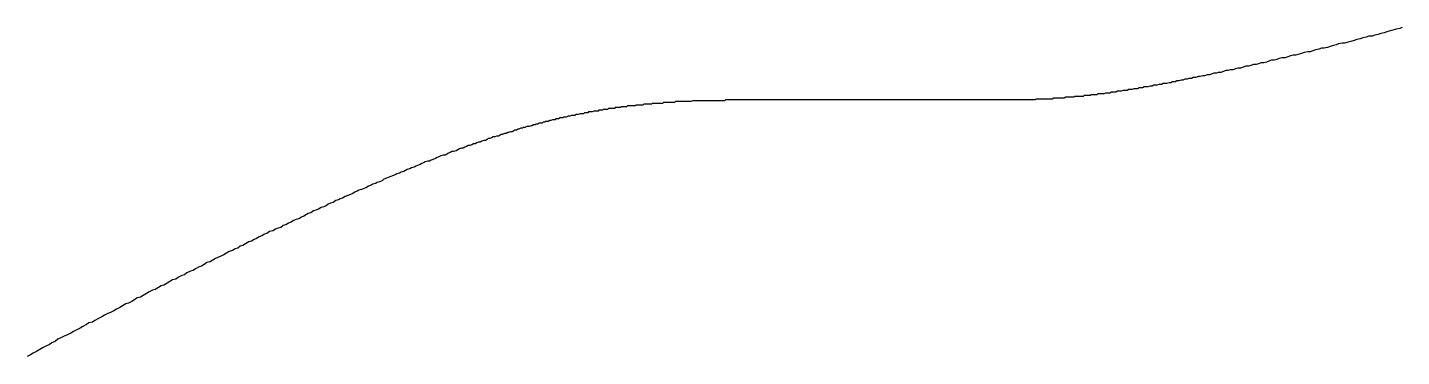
# Model space of a CAD drawing. Header units: millimetres. Extents: x 289 to 9778, y -894 to 6380.
# Drawn here: x 7088.77 to 7104.74, y -412.74 to -408.92 of the extents above; entities that cross this region are included whole.
import ezdxf

# ---------------------------------------------------------------- set-up
doc = ezdxf.new("R2010")
doc.units = ezdxf.units.MM

msp = doc.modelspace()

# ---------------------------------------------------------------- linework, layer by layer
msp.add_polyline3d([(7104.75, -408.923, 0), (7104.72, -408.933, 0), (7104.68, -408.943, 0), (7104.64, -408.953, 0), (7104.61, -408.963, 0), (7104.57, -408.973, 0), (7104.54, -408.983, 0), (7104.5, -408.993, 0), (7104.47, -409.003, 0), (7104.43, -409.013, 0), (7104.4, -409.023, 0), (7104.36, -409.023, 0), (7104.33, -409.033, 0), (7104.29, -409.043, 0), (7104.26, -409.053, 0), (7104.22, -409.063, 0), (7104.19, -409.073, 0), (7104.15, -409.083, 0), (7104.12, -409.093, 0), (7104.08, -409.103, 0), (7104.05, -409.103, 0), (7104.01, -409.113, 0), (7103.98, -409.123, 0), (7103.95, -409.133, 0), (7103.91, -409.143, 0), (7103.88, -409.153, 0), (7103.84, -409.163, 0), (7103.81, -409.163, 0), (7103.78, -409.173, 0), (7103.74, -409.183, 0), (7103.71, -409.193, 0), (7103.68, -409.203, 0), (7103.65, -409.203, 0), (7103.61, -409.213, 0), (7103.58, -409.223, 0), (7103.55, -409.233, 0), (7103.51, -409.243, 0), (7103.48, -409.243, 0), (7103.45, -409.253, 0), (7103.42, -409.263, 0), (7103.39, -409.273, 0), (7103.35, -409.273, 0), (7103.32, -409.283, 0), (7103.29, -409.293, 0), (7103.26, -409.303, 0), (7103.23, -409.303, 0), (7103.2, -409.313, 0), (7103.17, -409.323, 0), (7103.14, -409.333, 0), (7103.11, -409.333, 0), (7103.08, -409.343, 0), (7103.05, -409.353, 0), (7103.02, -409.353, 0), (7102.99, -409.363, 0), (7102.96, -409.373, 0), (7102.93, -409.373, 0), (7102.9, -409.383, 0), (7102.87, -409.393, 0), (7102.84, -409.393, 0), (7102.81, -409.403, 0), (7102.78, -409.413, 0), (7102.75, -409.413, 0), (7102.72, -409.423, 0), (7102.7, -409.423, 0), (7102.67, -409.433, 0), (7102.64, -409.443, 0), (7102.61, -409.443, 0), (7102.59, -409.453, 0), (7102.56, -409.453, 0), (7102.53, -409.463, 0), (7102.51, -409.473, 0), (7102.48, -409.473, 0), (7102.45, -409.483, 0), (7102.43, -409.483, 0), (7102.4, -409.493, 0), (7102.38, -409.493, 0), (7102.35, -409.503, 0), (7102.32, -409.503, 0), (7102.3, -409.513, 0), (7102.27, -409.513, 0), (7102.25, -409.523, 0), (7102.22, -409.523, 0), (7102.2, -409.533, 0), (7102.18, -409.533, 0), (7102.15, -409.543, 0), (7102.13, -409.543, 0), (7102.11, -409.553, 0), (7102.08, -409.553, 0), (7102.06, -409.563, 0), (7102.04, -409.563, 0), (7102.01, -409.573, 0), (7101.99, -409.573, 0), (7101.97, -409.573, 0), (7101.95, -409.583, 0), (7101.92, -409.583, 0), (7101.9, -409.593, 0), (7101.88, -409.593, 0), (7101.86, -409.593, 0), (7101.84, -409.603, 0), (7101.82, -409.603, 0), (7101.79, -409.613, 0), (7101.77, -409.613, 0), (7101.75, -409.613, 0), (7101.73, -409.623, 0), (7101.71, -409.623, 0), (7101.69, -409.623, 0), (7101.67, -409.633, 0), (7101.65, -409.633, 0), (7101.63, -409.633, 0), (7101.61, -409.643, 0), (7101.59, -409.643, 0), (7101.57, -409.643, 0), (7101.55, -409.653, 0), (7101.54, -409.653, 0), (7101.52, -409.653, 0), (7101.5, -409.653, 0), (7101.48, -409.663, 0), (7101.46, -409.663, 0), (7101.44, -409.663, 0), (7101.42, -409.673, 0), (7101.41, -409.673, 0), (7101.39, -409.673, 0), (7101.37, -409.673, 0), (7101.35, -409.683, 0), (7101.33, -409.683, 0), (7101.32, -409.683, 0), (7101.3, -409.683, 0), (7101.28, -409.693, 0), (7101.26, -409.693, 0), (7101.25, -409.693, 0), (7101.23, -409.693, 0), (7101.21, -409.693, 0), (7101.2, -409.703, 0), (7101.18, -409.703, 0), (7101.16, -409.703, 0), (7101.15, -409.703, 0), (7101.13, -409.703, 0), (7101.12, -409.713, 0), (7101.1, -409.713, 0), (7101.08, -409.713, 0), (7101.07, -409.713, 0), (7101.05, -409.713, 0), (7101.04, -409.723, 0), (7101.02, -409.723, 0), (7101, -409.723, 0), (7100.99, -409.723, 0), (7100.97, -409.723, 0), (7100.96, -409.723, 0), (7100.94, -409.723, 0), (7100.93, -409.733, 0), (7100.91, -409.733, 0), (7100.9, -409.733, 0), (7100.88, -409.733, 0), (7100.87, -409.733, 0), (7100.85, -409.733, 0), (7100.84, -409.733, 0), (7100.82, -409.743, 0), (7100.81, -409.743, 0), (7100.79, -409.743, 0), (7100.78, -409.743, 0), (7100.77, -409.743, 0), (7100.75, -409.743, 0), (7100.74, -409.743, 0), (7100.72, -409.743, 0), (7100.71, -409.743, 0), (7100.7, -409.743, 0), (7100.68, -409.753, 0), (7100.67, -409.753, 0), (7100.65, -409.753, 0), (7100.64, -409.753, 0), (7100.63, -409.753, 0), (7100.61, -409.753, 0), (7100.6, -409.753, 0), (7100.58, -409.753, 0), (7100.57, -409.753, 0), (7100.56, -409.753, 0), (7100.54, -409.753, 0), (7100.53, -409.753, 0), (7100.52, -409.753, 0), (7100.5, -409.753, 0), (7100.49, -409.753, 0), (7100.48, -409.763, 0), (7100.46, -409.763, 0), (7100.45, -409.763, 0), (7100.44, -409.763, 0), (7100.42, -409.763, 0), (7100.41, -409.763, 0), (7100.4, -409.763, 0), (7100.38, -409.763, 0), (7100.37, -409.763, 0), (7100.36, -409.763, 0), (7100.34, -409.763, 0), (7100.33, -409.763, 0), (7100.32, -409.763, 0), (7100.3, -409.763, 0), (7100.29, -409.763, 0), (7100.28, -409.763, 0), (7100.26, -409.763, 0), (7100.25, -409.763, 0), (7100.24, -409.763, 0), (7100.22, -409.763, 0), (7100.21, -409.763, 0), (7100.2, -409.763, 0), (7100.18, -409.763, 0), (7100.17, -409.763, 0), (7100.16, -409.763, 0), (7100.14, -409.763, 0), (7100.13, -409.763, 0), (7100.12, -409.763, 0), (7100.1, -409.763, 0), (7100.09, -409.763, 0), (7100.08, -409.763, 0), (7100.06, -409.763, 0), (7100.05, -409.763, 0), (7100.04, -409.763, 0), (7100.02, -409.763, 0), (7100.01, -409.763, 0), (7100, -409.763, 0), (7099.98, -409.763, 0), (7099.97, -409.763, 0), (7099.96, -409.763, 0), (7099.94, -409.763, 0), (7099.93, -409.763, 0), (7099.92, -409.763, 0), (7099.9, -409.763, 0), (7099.89, -409.763, 0), (7099.87, -409.763, 0), (7099.86, -409.763, 0), (7099.85, -409.763, 0), (7099.83, -409.763, 0), (7099.82, -409.763, 0), (7099.8, -409.763, 0), (7099.79, -409.763, 0), (7099.77, -409.763, 0), (7099.76, -409.763, 0), (7099.75, -409.763, 0), (7099.73, -409.763, 0), (7099.72, -409.763, 0), (7099.7, -409.763, 0), (7099.69, -409.763, 0), (7099.67, -409.763, 0), (7099.66, -409.763, 0), (7099.64, -409.763, 0), (7099.63, -409.763, 0), (7099.61, -409.763, 0), (7099.6, -409.763, 0), (7099.58, -409.763, 0), (7099.57, -409.763, 0), (7099.55, -409.763, 0), (7099.54, -409.763, 0), (7099.52, -409.763, 0), (7099.51, -409.763, 0), (7099.49, -409.763, 0), (7099.48, -409.763, 0), (7099.46, -409.763, 0), (7099.45, -409.763, 0), (7099.43, -409.763, 0), (7099.42, -409.763, 0), (7099.4, -409.763, 0), (7099.39, -409.763, 0), (7099.37, -409.763, 0), (7099.36, -409.763, 0), (7099.34, -409.763, 0), (7099.32, -409.763, 0), (7099.31, -409.763, 0), (7099.29, -409.763, 0), (7099.28, -409.763, 0), (7099.26, -409.763, 0), (7099.25, -409.763, 0), (7099.23, -409.763, 0), (7099.21, -409.763, 0), (7099.2, -409.763, 0), (7099.18, -409.763, 0), (7099.17, -409.763, 0), (7099.15, -409.763, 0), (7099.14, -409.763, 0), (7099.12, -409.763, 0), (7099.1, -409.763, 0), (7099.09, -409.763, 0), (7099.07, -409.763, 0), (7099.06, -409.763, 0), (7099.04, -409.763, 0), (7099.02, -409.763, 0), (7099.01, -409.763, 0), (7098.99, -409.763, 0), (7098.98, -409.763, 0), (7098.96, -409.763, 0), (7098.94, -409.763, 0), (7098.93, -409.763, 0), (7098.91, -409.763, 0), (7098.9, -409.763, 0), (7098.88, -409.763, 0), (7098.86, -409.763, 0), (7098.85, -409.763, 0), (7098.83, -409.763, 0), (7098.81, -409.763, 0), (7098.8, -409.763, 0), (7098.78, -409.763, 0), (7098.77, -409.763, 0), (7098.75, -409.763, 0), (7098.73, -409.763, 0), (7098.72, -409.763, 0), (7098.7, -409.763, 0), (7098.69, -409.763, 0), (7098.67, -409.763, 0), (7098.65, -409.763, 0), (7098.64, -409.763, 0), (7098.62, -409.763, 0), (7098.6, -409.763, 0), (7098.59, -409.763, 0), (7098.57, -409.763, 0), (7098.56, -409.763, 0), (7098.54, -409.763, 0), (7098.52, -409.763, 0), (7098.51, -409.763, 0), (7098.49, -409.763, 0), (7098.48, -409.763, 0), (7098.46, -409.763, 0), (7098.44, -409.763, 0), (7098.43, -409.763, 0), (7098.41, -409.763, 0), (7098.39, -409.763, 0), (7098.38, -409.763, 0), (7098.36, -409.763, 0), (7098.35, -409.763, 0), (7098.33, -409.763, 0), (7098.31, -409.763, 0), (7098.3, -409.763, 0), (7098.28, -409.763, 0), (7098.27, -409.763, 0), (7098.25, -409.763, 0), (7098.23, -409.763, 0), (7098.22, -409.763, 0), (7098.2, -409.763, 0), (7098.19, -409.763, 0), (7098.17, -409.763, 0), (7098.16, -409.763, 0), (7098.14, -409.763, 0), (7098.12, -409.763, 0), (7098.11, -409.763, 0), (7098.09, -409.763, 0), (7098.08, -409.763, 0), (7098.06, -409.763, 0), (7098.05, -409.763, 0), (7098.03, -409.763, 0), (7098.01, -409.763, 0), (7098, -409.763, 0), (7097.98, -409.763, 0), (7097.97, -409.763, 0), (7097.95, -409.763, 0), (7097.94, -409.763, 0), (7097.92, -409.763, 0), (7097.91, -409.763, 0), (7097.89, -409.763, 0), (7097.88, -409.763, 0), (7097.86, -409.763, 0), (7097.85, -409.763, 0), (7097.83, -409.763, 0), (7097.82, -409.763, 0), (7097.8, -409.763, 0), (7097.79, -409.763, 0), (7097.77, -409.763, 0), (7097.76, -409.763, 0), (7097.74, -409.763, 0), (7097.73, -409.763, 0), (7097.71, -409.763, 0), (7097.7, -409.763, 0), (7097.68, -409.763, 0), (7097.67, -409.763, 0), (7097.65, -409.763, 0), (7097.64, -409.763, 0), (7097.62, -409.763, 0), (7097.61, -409.763, 0), (7097.59, -409.763, 0), (7097.58, -409.763, 0), (7097.57, -409.763, 0), (7097.55, -409.763, 0), (7097.54, -409.763, 0), (7097.52, -409.763, 0), (7097.51, -409.763, 0), (7097.49, -409.763, 0), (7097.48, -409.763, 0), (7097.47, -409.763, 0), (7097.45, -409.763, 0), (7097.44, -409.763, 0), (7097.43, -409.763, 0), (7097.41, -409.763, 0), (7097.4, -409.763, 0), (7097.38, -409.763, 0), (7097.37, -409.763, 0), (7097.36, -409.763, 0), (7097.34, -409.763, 0), (7097.33, -409.763, 0), (7097.32, -409.763, 0), (7097.3, -409.763, 0), (7097.29, -409.763, 0), (7097.28, -409.763, 0), (7097.26, -409.763, 0), (7097.25, -409.763, 0), (7097.24, -409.763, 0), (7097.23, -409.763, 0), (7097.21, -409.763, 0), (7097.2, -409.763, 0), (7097.19, -409.763, 0), (7097.17, -409.763, 0), (7097.16, -409.763, 0), (7097.15, -409.763, 0), (7097.14, -409.763, 0), (7097.12, -409.763, 0), (7097.11, -409.763, 0), (7097.1, -409.763, 0), (7097.08, -409.763, 0), (7097.07, -409.763, 0), (7097.06, -409.763, 0), (7097.05, -409.763, 0), (7097.04, -409.763, 0), (7097.02, -409.763, 0), (7097.01, -409.763, 0), (7097, -409.763, 0), (7096.99, -409.763, 0), (7096.97, -409.763, 0), (7096.96, -409.763, 0), (7096.95, -409.763, 0), (7096.94, -409.763, 0), (7096.93, -409.763, 0), (7096.91, -409.763, 0), (7096.9, -409.763, 0), (7096.89, -409.763, 0), (7096.88, -409.763, 0), (7096.87, -409.773, 0), (7096.85, -409.773, 0), (7096.84, -409.773, 0), (7096.83, -409.773, 0), (7096.82, -409.773, 0), (7096.81, -409.773, 0), (7096.79, -409.773, 0), (7096.78, -409.773, 0), (7096.77, -409.773, 0), (7096.76, -409.773, 0), (7096.75, -409.773, 0), (7096.74, -409.773, 0), (7096.72, -409.773, 0), (7096.71, -409.773, 0), (7096.7, -409.773, 0), (7096.69, -409.773, 0), (7096.68, -409.773, 0), (7096.67, -409.773, 0), (7096.65, -409.773, 0), (7096.64, -409.773, 0), (7096.63, -409.773, 0), (7096.62, -409.773, 0), (7096.61, -409.773, 0), (7096.6, -409.773, 0), (7096.59, -409.773, 0), (7096.57, -409.773, 0), (7096.56, -409.773, 0), (7096.55, -409.773, 0), (7096.54, -409.773, 0), (7096.53, -409.773, 0), (7096.52, -409.773, 0), (7096.51, -409.773, 0), (7096.5, -409.773, 0), (7096.48, -409.783, 0), (7096.47, -409.783, 0), (7096.46, -409.783, 0), (7096.45, -409.783, 0), (7096.44, -409.783, 0), (7096.43, -409.783, 0), (7096.42, -409.783, 0), (7096.41, -409.783, 0), (7096.39, -409.783, 0), (7096.38, -409.783, 0), (7096.37, -409.783, 0), (7096.36, -409.783, 0), (7096.35, -409.783, 0), (7096.34, -409.783, 0), (7096.33, -409.783, 0), (7096.32, -409.783, 0), (7096.3, -409.783, 0), (7096.29, -409.793, 0), (7096.28, -409.793, 0), (7096.27, -409.793, 0), (7096.26, -409.793, 0), (7096.25, -409.793, 0), (7096.24, -409.793, 0), (7096.23, -409.793, 0), (7096.21, -409.793, 0), (7096.2, -409.793, 0), (7096.19, -409.793, 0), (7096.18, -409.793, 0), (7096.17, -409.793, 0), (7096.16, -409.793, 0), (7096.15, -409.803, 0), (7096.14, -409.803, 0), (7096.12, -409.803, 0), (7096.11, -409.803, 0), (7096.1, -409.803, 0), (7096.09, -409.803, 0), (7096.08, -409.803, 0), (7096.07, -409.803, 0), (7096.06, -409.803, 0), (7096.05, -409.803, 0), (7096.03, -409.803, 0), (7096.02, -409.813, 0), (7096.01, -409.813, 0), (7096, -409.813, 0), (7095.99, -409.813, 0), (7095.98, -409.813, 0), (7095.97, -409.813, 0), (7095.95, -409.813, 0), (7095.94, -409.813, 0), (7095.93, -409.813, 0), (7095.92, -409.823, 0), (7095.91, -409.823, 0), (7095.9, -409.823, 0), (7095.88, -409.823, 0), (7095.87, -409.823, 0), (7095.86, -409.823, 0), (7095.85, -409.823, 0), (7095.84, -409.823, 0), (7095.83, -409.833, 0), (7095.81, -409.833, 0), (7095.8, -409.833, 0), (7095.79, -409.833, 0), (7095.78, -409.833, 0), (7095.77, -409.833, 0), (7095.76, -409.833, 0), (7095.74, -409.833, 0), (7095.73, -409.843, 0), (7095.72, -409.843, 0), (7095.71, -409.843, 0), (7095.7, -409.843, 0), (7095.68, -409.843, 0), (7095.67, -409.843, 0), (7095.66, -409.853, 0), (7095.65, -409.853, 0), (7095.64, -409.853, 0), (7095.62, -409.853, 0), (7095.61, -409.853, 0), (7095.6, -409.853, 0), (7095.59, -409.863, 0), (7095.57, -409.863, 0), (7095.56, -409.863, 0), (7095.55, -409.863, 0), (7095.54, -409.863, 0), (7095.52, -409.863, 0), (7095.51, -409.873, 0), (7095.5, -409.873, 0), (7095.49, -409.873, 0), (7095.47, -409.873, 0), (7095.46, -409.873, 0), (7095.45, -409.883, 0), (7095.44, -409.883, 0), (7095.42, -409.883, 0), (7095.41, -409.883, 0), (7095.4, -409.893, 0), (7095.38, -409.893, 0), (7095.37, -409.893, 0), (7095.36, -409.893, 0), (7095.35, -409.893, 0), (7095.33, -409.903, 0), (7095.32, -409.903, 0), (7095.31, -409.903, 0), (7095.29, -409.903, 0), (7095.28, -409.913, 0), (7095.27, -409.913, 0), (7095.25, -409.913, 0), (7095.24, -409.913, 0), (7095.23, -409.923, 0), (7095.21, -409.923, 0), (7095.2, -409.923, 0), (7095.19, -409.923, 0), (7095.17, -409.933, 0), (7095.16, -409.933, 0), (7095.14, -409.933, 0), (7095.13, -409.943, 0), (7095.12, -409.943, 0), (7095.1, -409.943, 0), (7095.09, -409.943, 0), (7095.07, -409.953, 0), (7095.06, -409.953, 0), (7095.05, -409.953, 0), (7095.03, -409.963, 0), (7095.02, -409.963, 0), (7095, -409.963, 0), (7094.99, -409.973, 0), (7094.97, -409.973, 0), (7094.96, -409.973, 0), (7094.94, -409.983, 0), (7094.93, -409.983, 0), (7094.91, -409.983, 0), (7094.9, -409.993, 0), (7094.88, -409.993, 0), (7094.87, -409.993, 0), (7094.85, -410.003, 0), (7094.84, -410.003, 0), (7094.82, -410.013, 0), (7094.81, -410.013, 0), (7094.79, -410.013, 0), (7094.78, -410.023, 0), (7094.76, -410.023, 0), (7094.75, -410.033, 0), (7094.73, -410.033, 0), (7094.71, -410.033, 0), (7094.7, -410.043, 0), (7094.68, -410.043, 0), (7094.67, -410.053, 0), (7094.65, -410.053, 0), (7094.63, -410.063, 0), (7094.62, -410.063, 0), (7094.6, -410.073, 0), (7094.58, -410.073, 0), (7094.57, -410.073, 0), (7094.55, -410.083, 0), (7094.53, -410.083, 0), (7094.52, -410.093, 0), (7094.5, -410.093, 0), (7094.48, -410.103, 0), (7094.47, -410.103, 0), (7094.45, -410.113, 0), (7094.43, -410.113, 0), (7094.42, -410.123, 0), (7094.4, -410.133, 0), (7094.38, -410.133, 0), (7094.36, -410.143, 0), (7094.35, -410.143, 0), (7094.33, -410.153, 0), (7094.31, -410.153, 0), (7094.29, -410.163, 0), (7094.27, -410.163, 0), (7094.26, -410.173, 0), (7094.24, -410.183, 0), (7094.22, -410.183, 0), (7094.2, -410.193, 0), (7094.18, -410.193, 0), (7094.16, -410.203, 0), (7094.14, -410.213, 0), (7094.12, -410.213, 0), (7094.11, -410.223, 0), (7094.09, -410.233, 0), (7094.07, -410.233, 0), (7094.05, -410.243, 0), (7094.03, -410.253, 0), (7094.01, -410.253, 0), (7093.99, -410.263, 0), (7093.97, -410.273, 0), (7093.95, -410.273, 0), (7093.93, -410.283, 0), (7093.91, -410.293, 0), (7093.89, -410.293, 0), (7093.87, -410.303, 0), (7093.85, -410.313, 0), (7093.83, -410.323, 0), (7093.81, -410.323, 0), (7093.79, -410.333, 0), (7093.77, -410.343, 0), (7093.75, -410.353, 0), (7093.72, -410.363, 0), (7093.7, -410.363, 0), (7093.68, -410.373, 0), (7093.66, -410.383, 0), (7093.64, -410.393, 0), (7093.62, -410.403, 0), (7093.6, -410.403, 0), (7093.57, -410.413, 0), (7093.55, -410.423, 0), (7093.53, -410.433, 0), (7093.51, -410.443, 0), (7093.49, -410.453, 0), (7093.46, -410.463, 0), (7093.44, -410.473, 0), (7093.42, -410.473, 0), (7093.39, -410.483, 0), (7093.37, -410.493, 0), (7093.35, -410.503, 0), (7093.33, -410.513, 0), (7093.3, -410.523, 0), (7093.28, -410.533, 0), (7093.26, -410.543, 0), (7093.23, -410.553, 0), (7093.21, -410.563, 0), (7093.18, -410.573, 0), (7093.16, -410.583, 0), (7093.14, -410.593, 0), (7093.11, -410.603, 0), (7093.09, -410.613, 0), (7093.06, -410.623, 0), (7093.04, -410.633, 0), (7093.01, -410.643, 0), (7092.99, -410.653, 0), (7092.96, -410.663, 0), (7092.94, -410.673, 0), (7092.91, -410.683, 0), (7092.89, -410.703, 0), (7092.86, -410.713, 0), (7092.83, -410.723, 0), (7092.81, -410.733, 0), (7092.78, -410.743, 0), (7092.76, -410.753, 0), (7092.73, -410.763, 0), (7092.7, -410.783, 0), (7092.68, -410.793, 0), (7092.65, -410.803, 0), (7092.62, -410.813, 0), (7092.6, -410.823, 0), (7092.57, -410.833, 0), (7092.54, -410.853, 0), (7092.52, -410.863, 0), (7092.49, -410.873, 0), (7092.46, -410.883, 0), (7092.43, -410.903, 0), (7092.4, -410.913, 0), (7092.38, -410.923, 0), (7092.35, -410.933, 0), (7092.32, -410.953, 0), (7092.29, -410.963, 0), (7092.26, -410.973, 0), (7092.24, -410.993, 0), (7092.21, -411.003, 0), (7092.18, -411.013, 0), (7092.15, -411.033, 0), (7092.12, -411.043, 0), (7092.09, -411.053, 0), (7092.06, -411.073, 0), (7092.03, -411.083, 0), (7092.01, -411.093, 0), (7091.98, -411.113, 0), (7091.95, -411.123, 0), (7091.92, -411.143, 0), (7091.89, -411.153, 0), (7091.86, -411.163, 0), (7091.83, -411.183, 0), (7091.8, -411.193, 0), (7091.77, -411.213, 0), (7091.74, -411.223, 0), (7091.71, -411.243, 0), (7091.68, -411.253, 0), (7091.65, -411.263, 0), (7091.62, -411.283, 0), (7091.58, -411.293, 0), (7091.55, -411.313, 0), (7091.52, -411.323, 0), (7091.49, -411.343, 0), (7091.46, -411.353, 0), (7091.43, -411.373, 0), (7091.4, -411.383, 0), (7091.37, -411.403, 0), (7091.34, -411.413, 0), (7091.3, -411.433, 0), (7091.27, -411.453, 0), (7091.24, -411.463, 0), (7091.21, -411.483, 0), (7091.18, -411.493, 0), (7091.15, -411.513, 0), (7091.11, -411.523, 0), (7091.08, -411.543, 0), (7091.05, -411.563, 0), (7091.02, -411.573, 0), (7090.98, -411.593, 0), (7090.95, -411.603, 0), (7090.92, -411.623, 0), (7090.89, -411.643, 0), (7090.85, -411.653, 0), (7090.82, -411.673, 0), (7090.79, -411.693, 0), (7090.76, -411.703, 0), (7090.72, -411.723, 0), (7090.69, -411.743, 0), (7090.66, -411.753, 0), (7090.62, -411.773, 0), (7090.59, -411.793, 0), (7090.56, -411.803, 0), (7090.52, -411.823, 0), (7090.49, -411.843, 0), (7090.45, -411.853, 0), (7090.42, -411.873, 0), (7090.39, -411.893, 0), (7090.35, -411.913, 0), (7090.32, -411.923, 0), (7090.29, -411.943, 0), (7090.25, -411.963, 0), (7090.22, -411.973, 0), (7090.18, -411.993, 0), (7090.15, -412.013, 0), (7090.11, -412.033, 0), (7090.08, -412.053, 0), (7090.04, -412.063, 0), (7090.01, -412.083, 0), (7089.98, -412.103, 0), (7089.94, -412.123, 0), (7089.91, -412.133, 0), (7089.87, -412.153, 0), (7089.84, -412.173, 0), (7089.8, -412.193, 0), (7089.77, -412.213, 0), (7089.73, -412.233, 0), (7089.7, -412.243, 0), (7089.66, -412.263, 0), (7089.63, -412.283, 0), (7089.59, -412.303, 0), (7089.55, -412.323, 0), (7089.52, -412.343, 0), (7089.48, -412.353, 0), (7089.45, -412.373, 0), (7089.41, -412.393, 0), (7089.38, -412.413, 0), (7089.34, -412.433, 0), (7089.3, -412.453, 0), (7089.27, -412.473, 0), (7089.23, -412.493, 0), (7089.2, -412.503, 0), (7089.16, -412.523, 0), (7089.12, -412.543, 0), (7089.09, -412.563, 0), (7089.05, -412.583, 0), (7089.02, -412.603, 0), (7088.98, -412.623, 0), (7088.94, -412.643, 0), (7088.91, -412.663, 0), (7088.87, -412.683, 0), (7088.83, -412.703, 0), (7088.8, -412.723, 0), (7088.76, -412.743, 0)])

doc.saveas('drawing.dxf')
